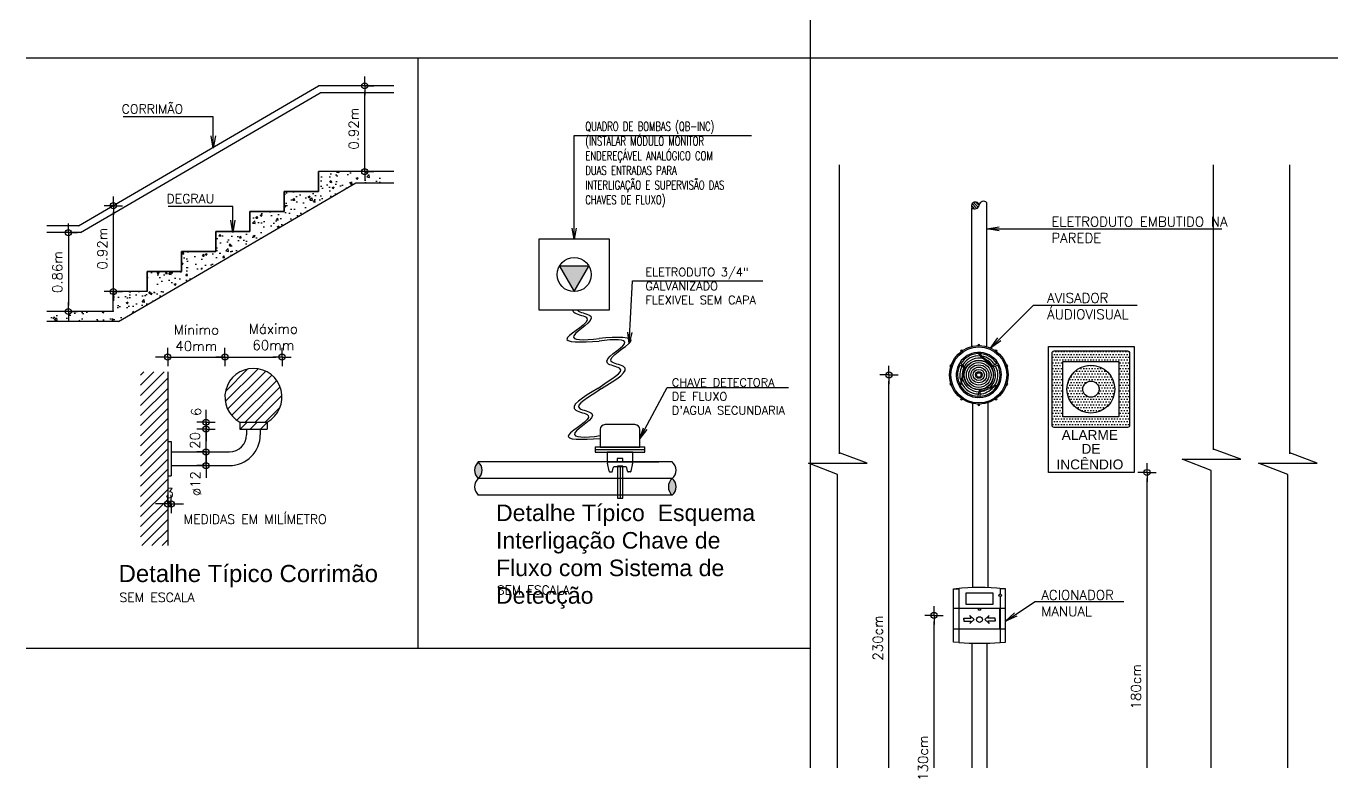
# Model space of a CAD drawing. Header units: millimetres. Extents: x 0 to 114, y 0 to 82.
# Drawn here: x 0 to 21.34, y 45.8 to 57.82 of the extents above; entities that cross this region are included whole.
import ezdxf
from ezdxf.enums import TextEntityAlignment as Align

# ---------------------------------------------------------------- set-up
doc = ezdxf.new("R2010")
doc.units = ezdxf.units.MM
for name, color, linetype in [('3', 3, 'Continuous'), ('ARQ', 8, 'Continuous'), ('CAIXAS', 3, 'Continuous'), ('CAR-01', 252, 'Continuous'), ('COTAS', 252, 'Continuous'), ('INC-DETALHE-TXT', 7, 'Continuous'), ('INC-DETALHES', 7, 'Continuous'), ('INFRA', 5, 'Continuous'), ('NORMO-DET', 2, 'Continuous'), ('NORMO-LEGENDA', 2, 'Continuous'), ('TE-INC', 7, 'Continuous'), ('tupy', 2, 'Continuous')]:
    doc.layers.add(name, color=color, linetype=linetype)
doc.styles.add('140-100', font='arial.ttf', dxfattribs={"height": 0.6})
doc.styles.add('140-50', font='arial.ttf', dxfattribs={"height": 0.3})
doc.styles.add('60-100', font='romans.shx', dxfattribs={"height": 0.16})
doc.styles.add('60-50', font='romans.shx', dxfattribs={"height": 0.08})
doc.styles.add('60-75', font='romans.shx', dxfattribs={"height": 0.12})
doc.styles.add('ROMANS', font='ROMANS.SHX', dxfattribs={"height": 0.15})
doc.dimstyles.new('60-75', dxfattribs={"dimtxt": 0.12, "dimasz": 0.075, "dimexe": 0.05, "dimexo": 0.05, "dimgap": 0.075, "dimtad": 1, "dimzin": 4, "dimdsep": 46, "dimtxsty": '60-75', "dimblk": 'BOLINHA', "dimcen": 0.09, "dimse1": 1, "dimse2": 1, "dimclrd": 8, "dimclre": 8, "dimclrt": 7, "dimadec": 0, "dimazin": 0, "dimtfac": 1.8, "dimtix": 1, "dimtmove": 2, "dimatfit": 3, "dimldrblk": 'BOLINHA', "dimfxl": 0.05, "dimtvp": 2, "dimtolj": 1, "dimtzin": 4, "dimarcsym": 0})
doc.dimstyles.new('SETAS50', dxfattribs={"dimtxt": 0.08, "dimasz": 0.1, "dimexe": 0.15, "dimexo": 0, "dimgap": 0.1, "dimtad": 1, "dimzin": 10, "dimdsep": 46, "dimtxsty": '60-50', "dimblk1": 'OPEN', "dimblk2": 'OPEN', "dimsah": 1, "dimcen": 0, "dimclrd": 8, "dimclre": 8, "dimclrt": 7, "dimadec": 0, "dimazin": 0, "dimtfac": 1, "dimtix": 1, "dimtmove": 2, "dimatfit": 3, "dimldrblk": 'OPEN', "dimfxl": 0.15, "dimtolj": 1, "dimtzin": 6, "dimarcsym": 0})
doc.dimstyles.new('SETAS75', dxfattribs={"dimtxt": 0.16, "dimasz": 0.15, "dimexe": 0.15, "dimexo": 0, "dimgap": 0.1, "dimtad": 1, "dimzin": 10, "dimdsep": 46, "dimtxsty": '60-100', "dimblk1": 'OPEN', "dimblk2": 'OPEN', "dimsah": 1, "dimcen": 0, "dimclrd": 8, "dimclre": 8, "dimclrt": 7, "dimadec": 0, "dimazin": 0, "dimtfac": 1, "dimtix": 1, "dimtmove": 2, "dimatfit": 3, "dimldrblk": 'OPEN', "dimfxl": 0.15, "dimtolj": 1, "dimtzin": 6, "dimarcsym": 0})
pattern_1 = [(45, (-784.98778, -434.35781), (-0.061871843, 0.061871843), [])]
pattern_2 = [(0, (-261.18821, -276.020993), (0.0171559798, 0.0343119597), [0, -0.0343119597])]

# ---------------------------------------------------------------- blocks, each defined once
blk = doc.blocks.new('_OPEN')
at = {"color": 0, "linetype": 'ByBlock'}
for p, q in [((-1, 0.17), (0, 0)), ((0, 0), (-1, -0.17)), ((0, 0), (-1, 0))]:
    blk.add_line(p, q, dxfattribs=at)
blk = doc.blocks.new('BOLINHA')
at = {"color": 0, "linetype": 'ByBlock', "lineweight": -2}
for q in [(-1.5, 0), (0, 1.5), (1.5, 0), (0, -1.5)]:
    blk.add_line((0, 0), q, dxfattribs=at)
blk.add_circle((0, 0), 0.5, dxfattribs=at)
blk = doc.blocks.new('*D153')
at = {"layer": 'COTAS', "color": 8, "lineweight": -2, "transparency": 16777216}
blk.add_line((0.814, 0.441), (0.814, 1.341), dxfattribs=at)
at = {"layer": 'Defpoints', "color": 0, "transparency": 16777216}
for p in [(0.808, 1.416), (0.814, 1.416), (0.808, 0.366)]:
    blk.add_point(p, dxfattribs=at)
at = {"layer": 'COTAS', "color": 8, "lineweight": -2, "transparency": 16777216, "xscale": 0.075, "yscale": 0.075, "zscale": 0.075}
for p, rotation in [((0.814, 1.416), 90), ((0.814, 0.366), 270)]:
    blk.add_blockref('BOLINHA', p, dxfattribs=dict(at, rotation=rotation))
at = {"layer": 'COTAS', "color": 7, "transparency": 16777216, "insert": (0.679, 0.891), "char_height": 0.12, "attachment_point": 5, "rotation": 90, "style": '60-75'}
blk.add_mtext('\\A1;0.92m', dxfattribs=at)
blk = doc.blocks.new('*D152')
at = {"layer": 'COTAS', "color": 8, "lineweight": -2, "transparency": 16777216}
blk.add_line((3.895, 1.911), (3.895, 2.811), dxfattribs=at)
at = {"layer": 'Defpoints', "color": 0, "transparency": 16777216}
for p in [(3.784, 2.886), (3.895, 2.886), (3.784, 1.836)]:
    blk.add_point(p, dxfattribs=at)
at = {"layer": 'COTAS', "color": 8, "lineweight": -2, "transparency": 16777216, "xscale": 0.075, "yscale": 0.075, "zscale": 0.075}
for p, rotation in [((3.895, 2.886), 90), ((3.895, 1.836), 270)]:
    blk.add_blockref('BOLINHA', p, dxfattribs=dict(at, rotation=rotation))
at = {"layer": 'COTAS', "color": 7, "transparency": 16777216, "insert": (3.76, 2.361), "char_height": 0.12, "attachment_point": 5, "rotation": 90, "style": '60-75'}
blk.add_mtext('\\A1;0.92m', dxfattribs=at)
blk = doc.blocks.new('*D154')
at = {"layer": 'COTAS', "color": 8, "lineweight": -2, "transparency": 16777216}
for p, q in [((1.406, -2.237), (1.331, -2.237)), ((1.481, -2.237), (1.523, -2.237)), ((1.598, -2.237), (1.673, -2.237))]:
    blk.add_line(p, q, dxfattribs=at)
at = {"layer": 'Defpoints', "color": 0, "transparency": 16777216}
for p in [(1.481, -1.808), (1.523, -1.893), (1.523, -2.237)]:
    blk.add_point(p, dxfattribs=at)
at = {"layer": 'COTAS', "color": 8, "lineweight": -2, "transparency": 16777216, "xscale": 0.075, "yscale": 0.075, "zscale": 0.075}
blk.add_blockref('BOLINHA', (1.481, -2.237), dxfattribs=at)
at = {"layer": 'COTAS', "color": 8, "lineweight": -2, "transparency": 16777216, "xscale": 0.075, "yscale": 0.075, "zscale": 0.075, "rotation": 180}
blk.add_blockref('BOLINHA', (1.523, -2.237), dxfattribs=at)
at = {"layer": 'COTAS', "color": 7, "transparency": 16777216, "insert": (1.502, -2.102), "char_height": 0.12, "attachment_point": 5, "style": '60-75'}
blk.add_mtext('\\A1;3', dxfattribs=at)
blk = doc.blocks.new('*D122')
at = {"layer": 'COTAS', "color": 8, "lineweight": -2, "transparency": 16777216}
for p, q in [((1.95, -1.524), (1.95, -1.449)), ((1.95, -1.767), (1.95, -1.599)), ((1.95, -1.842), (1.95, -1.917))]:
    blk.add_line(p, q, dxfattribs=at)
at = {"layer": 'Defpoints', "color": 0, "transparency": 16777216}
for p in [(1.95, -1.599), (2.123, -1.599), (2.123, -1.767)]:
    blk.add_point(p, dxfattribs=at)
at = {"layer": 'COTAS', "color": 8, "lineweight": -2, "transparency": 16777216, "xscale": 0.075, "yscale": 0.075, "zscale": 0.075}
for p, rotation in [((1.95, -1.599), 270), ((1.95, -1.767), 90)]:
    blk.add_blockref('BOLINHA', p, dxfattribs=dict(at, rotation=rotation))
at = {"layer": 'COTAS', "color": 7, "transparency": 16777216, "insert": (1.824, -1.987), "char_height": 0.12, "attachment_point": 5, "rotation": 90, "style": '60-75'}
blk.add_mtext('\\A1;ø12', dxfattribs=at)
blk = doc.blocks.new('*D123')
at = {"layer": 'COTAS', "color": 8, "lineweight": -2, "transparency": 16777216}
for p, q in [((1.95, -1.244), (1.95, -1.169)), ((1.95, -1.599), (1.95, -1.319)), ((1.95, -1.674), (1.95, -1.749))]:
    blk.add_line(p, q, dxfattribs=at)
at = {"layer": 'Defpoints', "color": 0, "transparency": 16777216}
for p in [(1.95, -1.319), (2.364, -1.319), (2.237, -1.599)]:
    blk.add_point(p, dxfattribs=at)
at = {"layer": 'COTAS', "color": 8, "lineweight": -2, "transparency": 16777216, "xscale": 0.075, "yscale": 0.075, "zscale": 0.075}
for p, rotation in [((1.95, -1.319), 270), ((1.95, -1.599), 90)]:
    blk.add_blockref('BOLINHA', p, dxfattribs=dict(at, rotation=rotation))
at = {"layer": 'COTAS', "color": 7, "transparency": 16777216, "insert": (1.815, -1.459), "char_height": 0.12, "attachment_point": 5, "rotation": 90, "style": '60-75'}
blk.add_mtext('\\A1;20', dxfattribs=at)
blk = doc.blocks.new('*D124')
at = {"layer": 'COTAS', "color": 8, "lineweight": -2, "transparency": 16777216}
for p, q in [((1.95, -1.16), (1.95, -1.085)), ((1.95, -1.319), (1.95, -1.235)), ((1.95, -1.394), (1.95, -1.469))]:
    blk.add_line(p, q, dxfattribs=at)
at = {"layer": 'Defpoints', "color": 0, "transparency": 16777216}
for p in [(1.95, -1.235), (2.364, -1.235), (2.364, -1.319)]:
    blk.add_point(p, dxfattribs=at)
at = {"layer": 'COTAS', "color": 8, "lineweight": -2, "transparency": 16777216, "xscale": 0.075, "yscale": 0.075, "zscale": 0.075}
for p, rotation in [((1.95, -1.235), 270), ((1.95, -1.319), 90)]:
    blk.add_blockref('BOLINHA', p, dxfattribs=dict(at, rotation=rotation))
at = {"layer": 'COTAS', "color": 7, "transparency": 16777216, "insert": (1.828, -1.109), "char_height": 0.12, "attachment_point": 5, "rotation": 90, "style": '60-75'}
blk.add_mtext('\\A1;6', dxfattribs=at)
blk = doc.blocks.new('*D155')
at = {"layer": 'COTAS', "color": 8, "lineweight": -2, "transparency": 16777216}
for p, q in [((1.406, -0.437), (1.331, -0.437)), ((1.481, -0.437), (2.181, -0.437)), ((2.256, -0.437), (2.331, -0.437))]:
    blk.add_line(p, q, dxfattribs=at)
at = {"layer": 'Defpoints', "color": 0, "transparency": 16777216}
for p in [(2.181, -0.437), (1.481, -0.885), (2.181, -0.927)]:
    blk.add_point(p, dxfattribs=at)
at = {"layer": 'COTAS', "color": 8, "lineweight": -2, "transparency": 16777216, "xscale": 0.075, "yscale": 0.075, "zscale": 0.075}
blk.add_blockref('BOLINHA', (1.481, -0.437), dxfattribs=at)
at = {"layer": 'COTAS', "color": 8, "lineweight": -2, "transparency": 16777216, "xscale": 0.075, "yscale": 0.075, "zscale": 0.075, "rotation": 180}
blk.add_blockref('BOLINHA', (2.181, -0.437), dxfattribs=at)
at = {"layer": 'COTAS', "color": 7, "transparency": 16777216, "insert": (1.831, -0.202), "char_height": 0.12, "attachment_point": 5, "style": '60-75'}
blk.add_mtext('\\A1;Mínimo \\P40mm', dxfattribs=at)
blk = doc.blocks.new('*D156')
at = {"layer": 'COTAS', "color": 8, "lineweight": -2, "transparency": 16777216}
blk.add_line((2.256, -0.437), (2.806, -0.437), dxfattribs=at)
at = {"layer": 'Defpoints', "color": 0, "transparency": 16777216}
for p in [(2.881, -0.437), (2.181, -0.927), (2.881, -0.927)]:
    blk.add_point(p, dxfattribs=at)
at = {"layer": 'COTAS', "color": 8, "lineweight": -2, "transparency": 16777216, "xscale": 0.075, "yscale": 0.075, "zscale": 0.075, "rotation": 180}
blk.add_blockref('BOLINHA', (2.181, -0.437), dxfattribs=at)
at = {"layer": 'COTAS', "color": 8, "lineweight": -2, "transparency": 16777216, "xscale": 0.075, "yscale": 0.075, "zscale": 0.075}
blk.add_blockref('BOLINHA', (2.881, -0.437), dxfattribs=at)
at = {"layer": 'COTAS', "color": 7, "transparency": 16777216, "insert": (2.775, -0.191), "char_height": 0.12, "attachment_point": 5, "style": '60-75'}
blk.add_mtext('\\A1;Máximo\\P60mm', dxfattribs=at)
blk = doc.blocks.new('*D84')
at = {"layer": 'COTAS', "color": 8, "lineweight": -2, "transparency": 16777216}
blk.add_line((31.521, 109.534), (31.521, 108.718), dxfattribs=at)
at = {"layer": 'Defpoints', "color": 0, "transparency": 16777216}
for p in [(31.668, 109.609), (31.521, 108.643), (31.668, 108.643)]:
    blk.add_point(p, dxfattribs=at)
at = {"layer": 'COTAS', "color": 8, "lineweight": -2, "transparency": 16777216, "xscale": 0.075, "yscale": 0.075, "zscale": 0.075}
for p, rotation in [((31.521, 109.609), 90), ((31.521, 108.643), 270)]:
    blk.add_blockref('BOLINHA', p, dxfattribs=dict(at, rotation=rotation))
at = {"layer": 'COTAS', "color": 7, "transparency": 16777216, "insert": (31.386, 109.126), "char_height": 0.12, "attachment_point": 5, "rotation": 90, "style": '60-75'}
blk.add_mtext('\\A1;0.86m', dxfattribs=at)
blk = doc.blocks.new('*D149')
at = {"layer": 'COTAS', "color": 8, "lineweight": -2, "transparency": 16777216}
blk.add_line((1.394, 1.156), (1.394, 4.505), dxfattribs=at)
at = {"layer": 'Defpoints', "color": 0, "transparency": 16777216}
for p in [(1.394, 4.58), (1.632, 4.58), (2.037, 1.081)]:
    blk.add_point(p, dxfattribs=at)
at = {"layer": 'COTAS', "color": 8, "lineweight": -2, "transparency": 16777216, "xscale": 0.075, "yscale": 0.075, "zscale": 0.075}
for p, rotation in [((1.394, 4.58), 90), ((1.394, 1.081), 270)]:
    blk.add_blockref('BOLINHA', p, dxfattribs=dict(at, rotation=rotation))
at = {"layer": 'COTAS', "color": 7, "transparency": 16777216, "insert": (1.259, 2.831), "char_height": 0.12, "attachment_point": 5, "rotation": 90, "style": '60-75'}
blk.add_mtext('\\A1;130cm', dxfattribs=at)
blk = doc.blocks.new('*D150')
at = {"layer": 'COTAS', "color": 8, "lineweight": -2, "transparency": 16777216}
blk.add_line((0.84, 1.156), (0.84, 7.451), dxfattribs=at)
at = {"layer": 'Defpoints', "color": 0, "transparency": 16777216}
for p in [(0.84, 7.526), (1.942, 7.526), (1.155, 1.081)]:
    blk.add_point(p, dxfattribs=at)
at = {"layer": 'COTAS', "color": 8, "lineweight": -2, "transparency": 16777216, "xscale": 0.075, "yscale": 0.075, "zscale": 0.075}
for p, rotation in [((0.84, 7.526), 90), ((0.84, 1.081), 270)]:
    blk.add_blockref('BOLINHA', p, dxfattribs=dict(at, rotation=rotation))
at = {"layer": 'COTAS', "color": 7, "transparency": 16777216, "insert": (0.705, 4.303), "char_height": 0.12, "attachment_point": 5, "rotation": 90, "style": '60-75'}
blk.add_mtext('\\A1;230cm', dxfattribs=at)
blk = doc.blocks.new('*D151')
at = {"layer": 'COTAS', "color": 8, "lineweight": -2, "transparency": 16777216}
blk.add_line((4.004, 1.156), (4.004, 6.256), dxfattribs=at)
at = {"layer": 'Defpoints', "color": 0, "transparency": 16777216}
for p in [(3.845, 6.331), (4.004, 6.331), (4.25, 1.081)]:
    blk.add_point(p, dxfattribs=at)
at = {"layer": 'COTAS', "color": 8, "lineweight": -2, "transparency": 16777216, "xscale": 0.075, "yscale": 0.075, "zscale": 0.075}
for p, rotation in [((4.004, 6.331), 90), ((4.004, 1.081), 270)]:
    blk.add_blockref('BOLINHA', p, dxfattribs=dict(at, rotation=rotation))
at = {"layer": 'COTAS', "color": 7, "transparency": 16777216, "insert": (3.869, 3.706), "char_height": 0.12, "attachment_point": 5, "rotation": 90, "style": '60-75'}
blk.add_mtext('\\A1;180cm', dxfattribs=at)
blk = doc.blocks.new('A$C56370444')
at = {"layer": 'CAIXAS'}
blk.add_hatch(color=254, dxfattribs=at).paths.add_polyline_path([(0.671, 2.078), (0.403, 2.078), (0.537, 1.846)])
at = {"layer": 'tupy'}
for points in [[(-0.334, 0.3, -0.479635), (-0.334, 0.15, -0.47339)], [(1.428, 0, -0.479635), (1.428, 0.15, -0.47339)]]:
    blk.add_hatch(color=254, dxfattribs=at).paths.add_polyline_path(points)
at = {"layer": '3', "color": 254}
for p, q in [((0.773, 0.594), (0.773, 0.435)), ((1.088, 0.639), (0.818, 0.639)), ((1.133, 0.435), (1.133, 0.594)), ((0.728, 0.413), (1.178, 0.413))]:
    blk.add_line(p, q, dxfattribs=at)
at = {"layer": '3', "color": 5}
blk.add_line((0.773, 0.435), (1.133, 0.435), dxfattribs=at)
at = {"layer": '3', "color": 255}
for p, q in [((0.853, 0.217), (0.838, 0.289)), ((0.886, 0.217), (0.892, 0.248)), ((1.006, 0.255), (0.901, 0.255)), ((0.953, 0.263), (0.953, -0.027)), ((1.021, 0.217), (1.014, 0.248)), ((1.053, 0.217), (1.068, 0.289)), ((0.862, 0.21), (0.877, 0.21)), ((0.929, 0.19), (0.929, -0.027)), ((1.044, 0.21), (1.03, 0.21))]:
    blk.add_line(p, q, dxfattribs=at)
at = {"layer": '3', "color": 3}
blk.add_line((1.305, 0), (0.978, 0), dxfattribs=at)
at = {"layer": '3', "color": 255}
for points in [[(0.728, 0.39), (1.178, 0.39), (1.178, 0.435), (0.728, 0.435)], [(0.928, 0.3), (0.979, 0.3), (0.979, 0.333), (0.928, 0.333)], [(0.978, 0.263), (0.929, 0.263), (0.929, -0.027), (0.978, -0.027)]]:
    blk.add_lwpolyline(points, close=True, dxfattribs=at)
blk.add_lwpolyline([(0.845, 0.3), (1.061, 0.3, 0.414214), (1.07, 0.309), (1.07, 0.39), (0.836, 0.39), (0.836, 0.309, 0.414214)], format="xyb", close=True, dxfattribs=at)
at = {"layer": '3', "color": 254}
for centre, start, end in [((0.818, 0.594), 90, 180), ((1.088, 0.594), 0, 90)]:
    blk.add_arc(centre, 0.045, start, end, dxfattribs=at)
at = {"layer": '3', "color": 255}
for centre, start, end in [((0.847, 0.291), 90, 191.8439), ((0.901, 0.246), 90, 168.1561), ((1.006, 0.246), 11.8439, 90), ((1.059, 0.291), 348.1561, 90), ((0.862, 0.219), 191.8439, 270), ((0.877, 0.219), 270, 348.1561), ((1.03, 0.219), 191.8439, 270), ((1.044, 0.219), 270, 348.1561)]:
    blk.add_arc(centre, 0.009, start, end, dxfattribs=at)
at = {"layer": 'CAIXAS', "color": 254}
for points in [[(0.217, 1.681), (0.857, 1.681), (0.857, 2.321), (0.217, 2.321)], [(0.537, 1.846), (0.671, 2.078), (0.403, 2.078)]]:
    blk.add_lwpolyline(points, close=True, dxfattribs=at)
blk.add_circle((0.537, 2.001), 0.155, dxfattribs=at)
at = {"layer": 'INFRA', "color": 252}
blk.add_line((1.428, 0.15), (-0.334, 0.15), dxfattribs=at)
for points, knots in [([(0.524, 1.681), (0.522, 1.67), (0.54, 1.64), (0.773, 1.607), (0.3, 1.37), (0.601, 1.388), (0.763, 1.397)], [0.448477, 0.448477, 0.448477, 0.448477, 0.562068, 0.802942, 1.302457, 1.87928, 1.87928, 1.87928, 1.87928]), ([(0.566, 1.681), (0.568, 1.676), (0.586, 1.655), (0.806, 1.624), (0.39, 1.4), (0.625, 1.403), (0.763, 1.422)], [0.67188, 0.67188, 0.67188, 0.67188, 0.749413, 1.070578, 1.736601, 2.405672, 2.405672, 2.405672, 2.405672]), ([(0.751, 0.968), (0.864, 1.052), (1.067, 1.147), (0.72, 1.195), (1.136, 1.419), (0.9, 1.416), (0.763, 1.397)], [0.052416, 0.052416, 0.052416, 0.052416, 0.749413, 1.070578, 1.736601, 2.405672, 2.405672, 2.405672, 2.405672]), ([(0.785, 0.968), (0.672, 0.884), (0.469, 0.789), (0.816, 0.741), (0.4, 0.517), (0.636, 0.52), (0.773, 0.539)], [0.052416, 0.052416, 0.052416, 0.052416, 0.749413, 1.070578, 1.736601, 2.405672, 2.405672, 2.405672, 2.405672])]:
    blk.add_open_spline(points, degree=3, knots=knots, dxfattribs=at)
for points in [[(0.785, 0.968), (0.984, 1.167), (0.873, 1.213), (1.049, 1.39), (0.763, 1.422)], [(0.751, 0.968), (0.552, 0.769), (0.663, 0.723), (0.487, 0.547), (0.773, 0.514)]]:
    blk.add_spline(points, degree=3, dxfattribs=at)
at = {"layer": 'tupy', "color": 254}
for p, q in [((1.428, 0.3), (-0.334, 0.3)), ((1.051, 0.3), (1.305, 0.3)), ((1.428, 0), (-0.334, 0))]:
    blk.add_line(p, q, dxfattribs=at)
for centre, radius, start, end in [((-0.272, 0.225), 0.097, 129.3352, 230.6648), ((-0.394, 0.225), 0.0962, 308.752, 51.248), ((1.364, 0.225), 0.0984, 310.3077, 49.6923), ((-0.27, 0.075), 0.0984, 130.3077, 229.6923), ((1.488, 0.075), 0.0962, 128.752, 231.248), ((1.366, 0.075), 0.097, 309.3352, 50.6648)]:
    blk.add_arc(centre, radius, start, end, dxfattribs=at)
at = {"layer": 'INC-DETALHE-TXT', "style": '60-75'}
blk.add_text('SEM ESCALA', height=0.08, dxfattribs=at).set_placement((-0.163, -0.862), align=Align.MIDDLE_LEFT)
at = {"layer": 'INC-DETALHE-TXT', "attachment_point": 1}
for s, insert, char_height, width, style in [('{\\W0.7;QUADRO DE BOMBAS (QB-INC)\\P(INSTALAR MÓDULO MONITOR ENDEREÇÁVEL ANALÓGICO COM DUAS ENTRADAS PARA INTERLIGAÇÃO E SUPERVISÃO DAS CHAVES DE FLUXO)}', (0.638, 3.386), 0.08, 1.36861, '60-75'), ('ELETRODUTO 3/4" GALVANIZADO FLEXIVEL SEM CAPA', (1.183, 2.061), 0.07579, 1.16832, 'ROMANS'), ("CHAVE DETECTORA DE FLUXO\\PD'AGUA SECUNDARIA\\P ", (1.424, 1.059), 0.07579, 1.0551, 'ROMANS'), ('Detalhe Típico  Esquema Interligação Chave de Fluxo com Sistema de Detecção', (-0.173, -0.086), 0.15, 2.59346, '140-50')]:
    blk.add_mtext(s, dxfattribs=dict(at, insert=insert, char_height=char_height, width=width, style=style))
at = {"layer": 'INC-DETALHE-TXT'}
for points in [[(0.537, 2.321), (0.537, 3.263), (2.146, 3.263)], [(1.037, 1.376), (1.067, 1.945), (2.249, 1.945)], [(1.133, 0.514), (1.381, 0.975), (2.484, 0.975)]]:
    blk.add_leader(points, dimstyle='SETAS50', override={"dimclrd": 8}, dxfattribs=at)
blk = doc.blocks.new('A$C07AA3A0C')
at = {"layer": 'ARQ', "ltscale": 10}
h = blk.add_hatch(dxfattribs=at)
h.set_pattern_fill('AR-CONC', color=252, scale=0.035, style=0)
h.set_pattern_definition([(50, (-784.84184, -434.27653), (0.251041064, -0.021963247), [0.02625, -0.28875]), (355, (-784.84184, -434.27653), (-0.04856297, 0.26326725), [0.021, -0.231]), (100.4514, (-784.82092, -434.27836), (0.202478284, 0.24130384), [0.02230907, -0.24539974]), (46.1842, (-784.84184, -434.20653), (0.37353437, -0.05793166), [0.039375, -0.433125]), (96.6356, (-784.8107, -434.21136), (0.32713195, 0.34094125), [0.0334636, -0.36809955]), (351.1842, (-784.84184, -434.20653), (0.32713168, 0.34094151), [0.0315, -0.3465]), (21, (-784.80684, -434.22403), (0.20891747, -0.14091661), [0.02625, -0.28875]), (326, (-784.80684, -434.22403), (0.085160366, 0.253802516), [0.021, -0.231]), (71.4514, (-784.78943, -434.23577), (0.29407792, 0.112885674), [0.02230907, -0.24539974]), (37.5, (-784.84184, -434.27653), (0.004255949, 0.116512849), [0, -0.2282, 0, -0.2345, 0, -0.231875]), (7.5, (-784.84184, -434.27653), (0.092074338, 0.1380441), [0, -0.1337, 0, -0.22295, 0, -0.088375]), (327.5, (-784.91989, -434.27653), (0.186837853, -0.007894205), [0, -0.0875, 0, -0.273, 0, -0.36225]), (317.5, (-784.95489, -434.27653), (0.20411516, 0.035036744), [0, -0.11375, 0, -0.1813, 0, -0.25725])])
h.paths.add_polyline_path([(2.068, 0.856), (1.648, 0.856), (1.648, 0.611), (1.228, 0.611), (1.228, 0.366), (0.808, 0.366), (0.808, 0.121), (0, 0.121), (0, 0), (0.878, 0), (3.785, 1.696), (4.253, 1.696), (4.253, 1.836), (3.328, 1.836), (3.328, 1.591), (2.908, 1.591), (2.908, 1.346), (2.488, 1.346), (2.488, 1.101), (2.068, 1.101)])
at = {"layer": 'ARQ'}
h = blk.add_hatch(dxfattribs=at)
h.set_pattern_fill('ANSI31', color=252, scale=0.7, style=0)
h.set_pattern_definition(pattern_1)
h.paths.add_polyline_path([(1.481, -0.619), (1.148, -0.619), (1.148, -2.747), (1.481, -2.747)])
h = blk.add_hatch(dxfattribs=at)
h.set_pattern_fill('ANSI31', color=252, scale=0.7, style=0)
h.set_pattern_definition(pattern_1)
h.paths.add_polyline_path([(2.697, -1.235, 3.958113), (2.364, -1.235)])
h = blk.add_hatch(dxfattribs=at)
h.set_pattern_fill('ANSI31', color=252, scale=0.7, style=0)
h.set_pattern_definition([(45, (-1010.51573, 192.18887), (-0.061871843, 0.061871843), [])])
h.paths.add_polyline_path([(2.364, -1.235), (2.364, -1.319), (2.697, -1.319), (2.697, -1.235)])
at = {"layer": 'ARQ', "color": 254, "ltscale": 10}
for p, q in [((0.388, 1.171), (3.328, 2.886)), ((4.253, 2.886), (3.328, 2.886)), ((0.41, 1.087), (3.35, 2.802)), ((4.253, 2.802), (3.35, 2.802)), ((3.328, 1.591), (3.328, 1.836)), ((4.253, 1.836), (3.328, 1.836)), ((3.328, 1.836), (3.328, 1.591)), ((0.878, 0), (3.785, 1.696)), ((3.785, 1.696), (4.253, 1.696)), ((2.908, 1.346), (2.908, 1.591)), ((2.908, 1.591), (3.328, 1.591)), ((3.328, 1.591), (2.908, 1.591)), ((2.908, 1.591), (2.908, 1.346)), ((2.488, 1.101), (2.488, 1.346)), ((2.488, 1.346), (2.908, 1.346)), ((2.908, 1.346), (2.488, 1.346)), ((2.488, 1.346), (2.488, 1.101)), ((0.388, 1.171), (0, 1.171)), ((0.41, 1.087), (0, 1.087)), ((2.068, 0.856), (2.068, 1.101)), ((2.068, 1.101), (2.488, 1.101)), ((2.488, 1.101), (2.068, 1.101)), ((2.068, 1.101), (2.068, 0.856)), ((1.648, 0.611), (1.648, 0.856)), ((1.648, 0.856), (2.068, 0.856)), ((2.068, 0.856), (1.648, 0.856)), ((1.648, 0.856), (1.648, 0.611)), ((1.228, 0.366), (1.228, 0.611)), ((1.228, 0.611), (1.648, 0.611)), ((1.648, 0.611), (1.228, 0.611)), ((1.228, 0.611), (1.228, 0.366)), ((1.228, 0.366), (0.808, 0.366)), ((0.808, 0.366), (0.808, 0.121)), ((0.808, 0.121), (0, 0.121)), ((0.878, 0), (0, 0)), ((1.481, -0.619), (1.481, -2.747)), ((2.364, -1.235), (2.697, -1.235)), ((2.364, -1.235), (2.364, -1.319)), ((2.697, -1.235), (2.697, -1.319)), ((2.364, -1.319), (2.697, -1.319)), ((2.447, -1.319), (2.447, -1.389)), ((2.615, -1.319), (2.615, -1.389)), ((1.481, -1.473), (1.523, -1.473)), ((1.523, -1.473), (1.523, -1.893)), ((1.523, -1.599), (2.237, -1.599)), ((1.481, -1.893), (1.523, -1.893)), ((1.523, -1.767), (2.237, -1.767))]:
    blk.add_line(p, q, dxfattribs=at)
for centre, radius, start, end in [((2.531, -0.927), 0.35, 298.3576, 241.6424), ((2.237, -1.389), 0.21, 270, 0), ((2.237, -1.389), 0.378, 270, 0)]:
    blk.add_arc(centre, radius, start, end, dxfattribs=at)
at = {"layer": 'INC-DETALHES', "color": 7, "linetype": 'Continuous', "style": '140-50'}
blk.add_text('Detalhe Típico Corrimão', height=0.21, dxfattribs=at).set_placement((0.878, -3.194))
at = {"layer": 'NORMO-LEGENDA', "color": 7, "style": '60-100'}
for s, p in [('MEDIDAS EM MILÍMETRO', (1.676, -2.48)), ('SEM ESCALA', (0.888, -3.438))]:
    blk.add_text(s, height=0.112, dxfattribs=at).set_placement(p)
at = {"layer": 'TE-INC', "color": 7, "style": '60-50'}
for s, p in [('CORRIMÃO', (0.915, 2.546)), ('DEGRAU', (1.465, 1.448))]:
    blk.add_text(s, height=0.112, dxfattribs=at).set_placement(p)
at = {"layer": 'COTAS'}
for base, p1, p2, text, picture, middle in [((3.895, 2.886), (3.784, 1.836), (3.784, 2.886), '0.92m', '*D152', (3.76, 2.361)), ((0.814, 1.416), (0.808, 0.366), (0.808, 1.416), '0.92m', '*D153', (0.679, 0.891)), ((1.95, -1.319), (2.237, -1.599), (2.364, -1.319), '20', '*D123', (1.815, -1.459))]:
    dim = blk.add_linear_dim(base=base, p1=p1, p2=p2, angle=90, text=text, dimstyle='60-75', override={"dimclrd": 8}, dxfattribs=at)
    dim.commit()
    dim.dimension.update_dxf_attribs({"geometry": picture, "text_midpoint": middle})
dim = blk.add_linear_dim(base=(0.263, 0.121), p1=(0.41, 1.087), p2=(0.41, 0.121), angle=90, text='0.86m', dimstyle='60-75', override={"dimclrd": 8}, dxfattribs=at)
dim.commit()
dim.dimension.update_dxf_attribs({"geometry": '*D84', "text_midpoint": (0.128, 0.604), "insert": (-31.258, -108.522)})
for base, p1, p2, text, picture, middle in [((2.181, -0.437), (1.481, -0.885), (2.181, -0.927), 'Mínimo \\P40mm', '*D155', (1.831, -0.202)), ((1.523, -2.237), (1.481, -1.808), (1.523, -1.893), '3', '*D154', (1.502, -2.102))]:
    dim = blk.add_linear_dim(base=base, p1=p1, p2=p2, text=text, dimstyle='60-75', override={"dimclrd": 8}, dxfattribs=at)
    dim.commit()
    dim.dimension.update_dxf_attribs({"geometry": picture, "text_midpoint": middle})
dim = blk.add_linear_dim(base=(2.881, -0.437), p1=(2.181, -0.927), p2=(2.881, -0.927), text='Máximo\\P60mm', dimstyle='60-75', override={"dimclrd": 8}, dxfattribs=at)
dim.commit()
dim.dimension.update_dxf_attribs({"geometry": '*D156', "text_midpoint": (2.775, -0.191), "dimtype": 160})
for base, p1, p2, text, picture, middle in [((1.95, -1.235), (2.364, -1.319), (2.364, -1.235), '6', '*D124', (1.828, -1.109)), ((1.95, -1.599), (2.123, -1.767), (2.123, -1.599), 'ø12', '*D122', (1.824, -1.987))]:
    dim = blk.add_linear_dim(base=base, p1=p1, p2=p2, angle=90, text=text, dimstyle='60-75', override={"dimclrd": 8}, dxfattribs=at)
    dim.commit()
    dim.dimension.update_dxf_attribs({"geometry": picture, "text_midpoint": middle, "dimtype": 128})
at = {"layer": 'INC-DETALHE-TXT'}
for points in [[(2.039, 2.122), (2.039, 2.505), (0.935, 2.505)], [(2.278, 1.089), (2.278, 1.406), (1.485, 1.406)]]:
    blk.add_leader(points, dimstyle='SETAS75', override={"dimtad": 0, "dimclrd": 8, "dimfxl": 0.05}, dxfattribs=at)
blk = doc.blocks.new('A$C79341FA7')
at = {"layer": 'CAR-01'}
h = blk.add_hatch(dxfattribs=at)
h.set_pattern_fill('DOTS,_O', color=10, scale=0.021614)
h.set_pattern_definition(pattern_2)
h.paths.add_polyline_path([(3.023, 7.352, 1), (3.609, 7.352, 1)], flags=0)
h.paths.add_polyline_path([(3.415, 7.352, -1), (3.216, 7.352, -1)], flags=0)
h.paths.add_polyline_path([(3.791, 7.795, 0.414214), (3.766, 7.82), (2.865, 7.82, 0.414214), (2.84, 7.795), (2.84, 6.908, 0.414214), (2.865, 6.883), (3.766, 6.883, 0.414214), (3.791, 6.908)])
h.paths.add_polyline_path([(3.66, 7.014), (2.971, 7.014), (2.971, 7.689), (3.66, 7.689)], flags=16)
h.paths.add_polyline_path([(3.609, 7.352, -1), (3.023, 7.352, -1)], flags=0)
h = blk.add_hatch(dxfattribs=at)
h.set_pattern_fill('DOTS,_O', color=10, scale=0.021614)
h.set_pattern_definition(pattern_2)
h.paths.add_polyline_path([(3.023, 7.352, 1), (3.609, 7.352, 1)])
h.paths.add_polyline_path([(3.415, 7.352, -1), (3.216, 7.352, -1)], flags=16)
at = {"layer": 'INC-DETALHES'}
h = blk.add_hatch(dxfattribs=at)
h.set_pattern_fill('ANSI31', scale=0.007022, style=0)
h.set_pattern_definition([(135, (63.697784, -10.75557), (0.015764198, 0.015764198), [])])
edge = h.paths.add_edge_path()
edge.add_arc((1.884, 9.643), 0.073, 247.9448, 329.7764)
edge.add_arc((1.9, 9.597), 0.0482, 11.1876, 206.5336)
at = {"color": 252}
for p, q in [((1.632, 4.668), (1.939, 4.668)), ((1.961, 4.668), (2.268, 4.668)), ((1.632, 4.415), (2.268, 4.415))]:
    blk.add_line(p, q, dxfattribs=at)
for points in [[(1.632, 4.907), (1.698, 4.907), (1.698, 4.247), (1.632, 4.253)], [(1.784, 4.717), (2.116, 4.717), (2.116, 4.853), (1.784, 4.853)]]:
    blk.add_lwpolyline(points, close=True, dxfattribs=at)
for points in [[(2.203, 4.812), (2.203, 4.247), (2.268, 4.253), (2.268, 4.907), (2.203, 4.907), (2.203, 4.843)], [(1.961, 4.668), (1.961, 4.644), (1.939, 4.644), (1.939, 4.668)]]:
    blk.add_lwpolyline(points, dxfattribs=at)
blk.add_circle((2.203, 4.827), 0.0156, dxfattribs=at)
for centre, radius, start, end in [((1.95, 2.157), 2.765, 84.0789, 95.9211), ((1.95, 8.743), 4.503, 266.7843, 273.2157)]:
    blk.add_arc(centre, radius, start, end, dxfattribs=at)
at = {"layer": 'CAR-01', "color": 10}
for points in [[(2.795, 7.873), (3.845, 7.873), (3.845, 6.331), (2.795, 6.331)], [(2.971, 7.689), (3.66, 7.689), (3.66, 7.014), (2.971, 7.014)]]:
    blk.add_lwpolyline(points, close=True, dxfattribs=at)
blk.add_lwpolyline([(2.865, 7.82), (3.766, 7.82, -0.414214), (3.791, 7.795), (3.791, 6.908, -0.414214), (3.766, 6.883), (2.865, 6.883, -0.414214), (2.84, 6.908), (2.84, 7.795, -0.414214)], format="xyb", close=True, dxfattribs=at)
for radius in [0.293, 0.0996]:
    blk.add_circle((3.316, 7.352), radius, dxfattribs=at)
at = {"layer": 'INC-DETALHES', "color": 252}
for p, q in [((0.236, 6.56), (0.236, 10.101)), ((4.817, 6.607), (4.817, 10.101)), ((5.755, 6.56), (5.755, 10.101)), ((0.573, 6.445), (0.236, 6.571)), ((5.154, 6.493), (4.817, 6.618)), ((6.091, 6.445), (5.755, 6.571)), ((-0.146, 6.445), (0.573, 6.445)), ((0.21, 6.307), (-0.146, 6.445)), ((4.435, 6.493), (5.154, 6.493)), ((4.791, 6.354), (4.435, 6.493)), ((5.728, 6.307), (5.372, 6.445)), ((5.372, 6.445), (6.091, 6.445)), ((0.21, 1.081), (0.21, 6.307)), ((4.791, 1.081), (4.791, 6.354)), ((5.728, 1.081), (5.728, 6.307))]:
    blk.add_line(p, q, dxfattribs=at)
at = {"layer": 'INC-DETALHES', "color": 7}
for p, q in [((2.041, 7.871), (2.041, 9.635)), ((1.857, 7.875), (1.857, 9.575)), ((1.87, 4.92), (1.87, 7.173)), ((2.055, 4.92), (2.055, 7.184)), ((1.759, 4.529), (1.759, 4.547)), ((1.759, 4.547), (1.847, 4.547)), ((1.759, 4.529), (1.759, 4.511)), ((1.759, 4.511), (1.847, 4.511)), ((1.847, 4.547), (1.831, 4.577)), ((1.831, 4.577), (1.884, 4.529)), ((1.831, 4.481), (1.884, 4.529)), ((1.847, 4.511), (1.831, 4.481)), ((2.069, 4.577), (2.017, 4.529)), ((2.069, 4.481), (2.017, 4.529)), ((2.054, 4.547), (2.069, 4.577)), ((2.141, 4.547), (2.054, 4.547)), ((2.141, 4.511), (2.054, 4.511)), ((2.054, 4.511), (2.069, 4.481)), ((2.141, 4.529), (2.141, 4.547)), ((2.141, 4.529), (2.141, 4.511)), ((1.857, 4.226), (1.857, 0.058)), ((2.041, 4.229), (2.041, -0.002))]:
    blk.add_line(p, q, dxfattribs=at)
blk.add_lwpolyline([(1.699, 4.417), (2.2, 4.417), (2.2, 4.666), (1.699, 4.666)], close=True, dxfattribs=at)
at = {"layer": 'INC-DETALHES', "color": 252}
for radius in [0.359, 0.343, 0.181, 0.18, 0.179, 0.18, 0.179, 0.178, 0.178, 0.152, 0.124, 0.0963, 0.0687, 0.0411, 0.0273]:
    blk.add_circle((1.942, 7.526), radius, dxfattribs=at)
at = {"layer": 'INC-DETALHES', "color": 7}
blk.add_circle((1.95, 4.529), 0.0352, dxfattribs=at)
for centre, radius, start, end in [((1.9, 9.597), 0.0482, 11.1876, 206.5336), ((1.893, 9.617), 0.0556, 229.6238, 348.0974), ((2.001, 9.599), 0.0545, 42.0258, 172.2358)]:
    blk.add_arc(centre, radius, start, end, dxfattribs=at)
at = {"layer": 'INC-DETALHES', "color": 252}
for centre, radius, start, end in [((1.946, 7.881), 0.018, 103.4755, 167.5918), ((1.938, 7.881), 0.018, 12.4082, 76.5245), ((1.942, 7.526), 0.277, 94.3808, 147.4088), ((1.737, 7.816), 0.018, 139.4755, 203.5918), ((1.942, 7.526), 0.261, 91.3525, 147.5819), ((1.73, 7.811), 0.018, 48.4082, 112.5245), ((1.942, 7.526), 0.233, 84.6011, 148.444), ((1.942, 7.526), 0.205, 73.8347, 150.3116), ((3.848, 9.637), 2.661, 223.6003, 228.9849), ((1.924, 7.808), 0.00716, 241.8524, 305.3493), ((1.942, 7.526), 0.277, 32.7509, 92.8209), ((-3.516, 1.557), 8.285, 47.2737, 48.9183), ((1.942, 7.526), 0.261, 32.5876, 88.9553), ((1.942, 7.526), 0.233, 32.9614, 80.1374), ((1.942, 7.526), 0.205, 34.6151, 63.908), ((2.154, 7.811), 0.018, 67.4755, 131.5918), ((2.148, 7.816), 0.018, 336.4082, 40.5245), ((1.605, 7.639), 0.018, 175.4755, 239.5918), ((1.603, 7.631), 0.018, 84.4082, 148.5245), ((1.942, 7.526), 0.277, 152.7509, 212.8209), ((1.942, 7.526), 0.261, 152.5876, 208.9553), ((1.646, 7.696), 0.0667, 318.9275, 341.2323), ((1.614, 7.455), 0.213, 48.8416, 67.549), ((1.545, 7.43), 0.294, 41.1172, 56.2493), ((1.942, 7.526), 0.233, 152.9614, 200.1374), ((9.84, 5.783), 8.285, 167.2737, 168.9183), ((-0.839, 8.12), 2.661, 343.6003, 348.9849), ((1.942, 7.526), 0.205, 154.6151, 183.908), ((1.746, 7.607), 0.013, 6.4276, 43.9656), ((1.75, 7.608), 0.0231, 10.5981, 42.776), ((1.942, 7.526), 0.205, 313.8347, 30.3116), ((2.109, 7.651), 0.0231, 250.5981, 282.776), ((2.111, 7.655), 0.013, 246.4276, 283.9656), ((2.045, 7.845), 0.213, 288.8416, 307.549), ((2.058, 7.917), 0.294, 281.1172, 296.2493), ((1.942, 7.526), 0.233, 324.6011, 28.444), ((1.942, 7.526), 0.261, 331.3525, 27.5819), ((2.238, 7.697), 0.0667, 198.9275, 221.2323), ((1.942, 7.526), 0.277, 334.3808, 27.4088), ((2.281, 7.631), 0.018, 31.4755, 95.5918), ((2.279, 7.639), 0.018, 300.4082, 4.5245), ((1.605, 7.412), 0.018, 120.4082, 184.5245), ((1.603, 7.42), 0.018, 211.4755, 275.5918), ((1.706, 7.369), 0.00716, 1.8524, 65.3493), ((1.942, 7.526), 0.277, 214.3808, 267.4088), ((1.942, 7.526), 0.261, 211.3525, 267.5819), ((1.942, 7.526), 0.233, 204.6011, 268.444), ((1.942, 7.526), 0.205, 193.8347, 270.3116), ((2.817, 4.82), 2.661, 103.6003, 108.9849), ((1.942, 7.526), 0.261, 272.5876, 328.9553), ((1.942, 7.526), 0.233, 272.9614, 320.1374), ((1.942, 7.526), 0.277, 272.7509, 332.8209), ((-0.498, 15.237), 8.285, 287.2737, 288.9183), ((2.196, 7.4), 0.00716, 121.8524, 185.3493), ((2.281, 7.42), 0.018, 264.4082, 328.5245), ((2.279, 7.412), 0.018, 355.4755, 59.5918), ((1.737, 7.236), 0.018, 156.4082, 220.5245), ((1.73, 7.241), 0.018, 247.4755, 311.5918), ((2.223, 7.23), 0.294, 161.1172, 176.2493), ((1.943, 7.184), 0.0667, 78.9275, 101.2323), ((1.967, 7.318), 0.0231, 130.5981, 162.776), ((2.167, 7.277), 0.213, 168.8416, 187.549), ((1.97, 7.315), 0.013, 126.4276, 163.9656), ((1.942, 7.526), 0.205, 274.6151, 303.908), ((2.154, 7.241), 0.018, 228.4082, 292.5245), ((2.148, 7.236), 0.018, 319.4755, 23.5918), ((1.946, 7.17), 0.018, 192.4082, 256.5245), ((1.938, 7.17), 0.018, 283.4755, 347.5918)]:
    blk.add_arc(centre, radius, start, end, dxfattribs=at)
at = {"layer": 'INC-DETALHE-TXT', "char_height": 0.12, "attachment_point": 1, "style": '60-100'}
for s, insert, width in [('ELETRODUTO EMBUTIDO NA PAREDE', (2.831, 9.465), 2.36057), ('AVISADOR ÁUDIOVISUAL', (2.78, 8.53), 1.64571), ('ACIONADOR MANUAL', (2.708, 4.89), 0.97263)]:
    blk.add_mtext(s, dxfattribs=dict(at, insert=insert, width=width))
at = {"layer": 'NORMO-DET', "color": 10, "style": '140-100'}
for s, p in [('ALARME', (2.958, 6.731)), ('DE', (3.2, 6.561)), ('INCÊNDIO', (2.894, 6.37))]:
    blk.add_text(s, height=0.12, dxfattribs=at).set_placement(p)
at = {"layer": 'COTAS'}
for base, p1, p2, text, picture, middle in [((0.84, 7.526), (1.155, 1.081), (1.942, 7.526), '230cm', '*D150', (0.705, 4.303)), ((4.004, 6.331), (4.25, 1.081), (3.845, 6.331), '180cm', '*D151', (3.869, 3.706)), ((1.394, 4.58), (2.037, 1.081), (1.632, 4.58), '130cm', '*D149', (1.259, 2.831))]:
    dim = blk.add_linear_dim(base=base, p1=p1, p2=p2, angle=90, text=text, dimstyle='60-75', override={"dimclrd": 8}, dxfattribs=at)
    dim.commit()
    dim.dimension.update_dxf_attribs({"geometry": picture, "text_midpoint": middle})
at = {"layer": 'INC-DETALHE-TXT'}
for points in [[(2.041, 9.317), (2.705, 9.317), (4.919, 9.317)], [(2.087, 7.855), (2.612, 8.383), (3.882, 8.383)], [(2.268, 4.508), (2.633, 4.749), (3.718, 4.749)]]:
    blk.add_leader(points, dimstyle='SETAS75', override={"dimtad": 0, "dimclrd": 8, "dimfxl": 0.05}, dxfattribs=at)

msp = doc.modelspace()

# ---------------------------------------------------------------- linework, layer by layer
at = {"layer": 'CAR-01'}
for p, q in [((12.815, 82.009), (12.815, 57.3)), ((0, 57.3), (80.976, 57.3)), ((6.408, 47.649), (6.408, 57.3)), ((12.815, 57.3), (12.815, 28.65)), ((12.815, 47.649), (0, 47.649))]:
    msp.add_line(p, q, dxfattribs=at)

# ---------------------------------------------------------------- block references
at = {"color": 7}
for name, p, xscale, yscale, zscale in [('A$C07AA3A0C', (0.341, 52.993), 1.333333333333333, 1.333333333333333, 1.333333333333333), ('A$C56370444', (7.991, 50.156), 1.8, 1.8, 1.8), ('A$C79341FA7', (12.981, 42.083), 1.333333333333333, 1.333333333333333, 1.333333333333333)]:
    msp.add_blockref(name, p, dxfattribs=dict(at, xscale=xscale, yscale=yscale, zscale=zscale))

doc.saveas('drawing.dxf')
